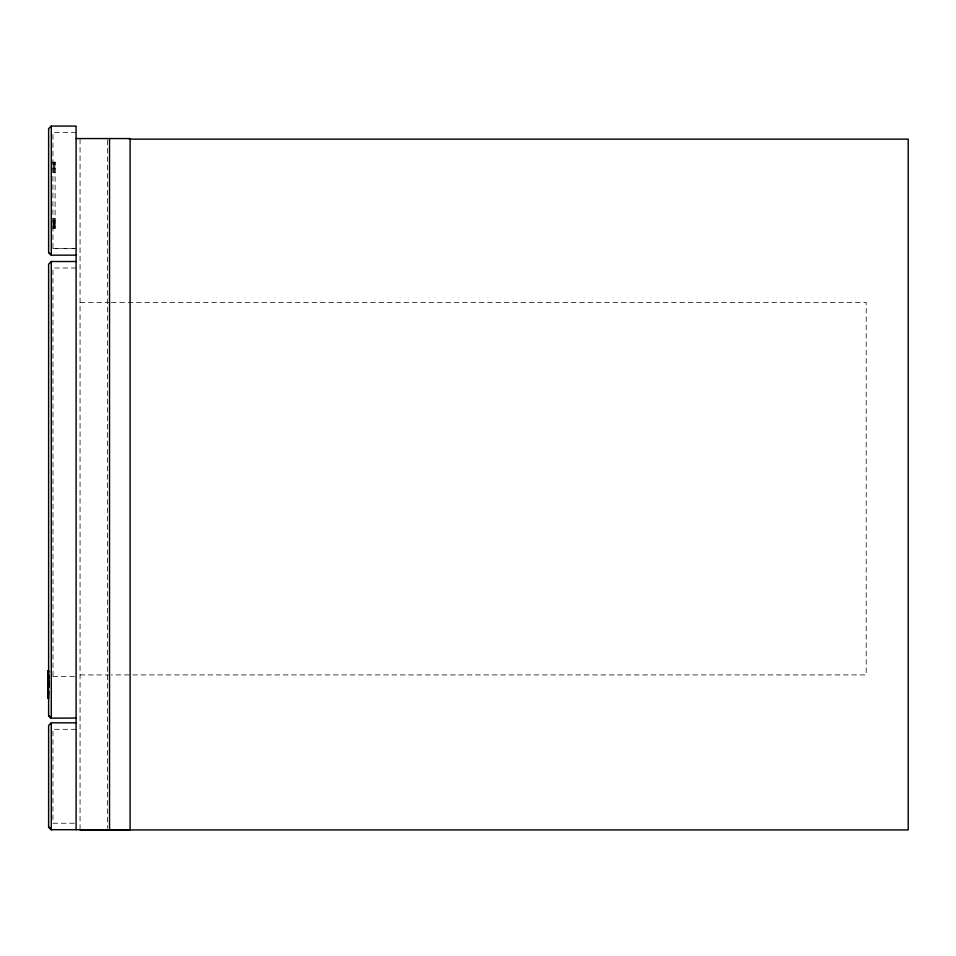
<?xml version="1.0" encoding="UTF-8"?>
<svg xmlns="http://www.w3.org/2000/svg" width="956" height="956" viewBox="0 0 956 956"><rect width="100%" height="100%" fill="white"/><g stroke="black" fill="none" stroke-linecap="round" stroke-linejoin="round"><path stroke-width="0.72" stroke-dasharray="4.78 3.58" d="M76.086 132.561L52.95 132.561L52.95 248.668L76.086 248.668M52.95 162.066L55.113 162.138L55.113 228.496L52.95 228.424M52.95 162.448L55.113 162.448M52.95 162.962L55.113 162.962M52.95 163.572L55.113 163.572M52.95 164.289L55.113 164.289M52.95 165.089L55.113 165.089M52.95 165.974L55.113 165.974M52.95 166.93L55.113 166.93M52.95 167.945L55.113 167.945M52.95 168.232L55.113 168.232M52.95 169.009L55.113 169.009M52.95 170.096L55.113 170.096M52.95 171.208L55.113 171.208M52.95 172.391L55.113 172.391M52.95 218.613L55.113 218.697M52.95 219.772L55.113 219.868M52.95 220.908L55.113 220.908M52.95 221.015L55.113 221.015M52.95 222.019L55.113 222.139M52.95 223.083L55.113 223.083M52.95 223.202L55.113 223.202M52.95 224.098L55.113 224.098M52.95 224.218L55.113 224.218M52.95 225.915L55.113 225.915M52.95 226.022L55.113 226.022M52.95 227.373L55.113 227.468M52.95 227.958L55.113 228.042M52.95 248.572L74.64 248.572M76.086 268.003L52.95 268.003L53.01 678.425M80.065 302.431L109.904 302.431M111.386 302.431L866.184 302.431L866.184 674.924L111.386 674.924M80.065 674.924L109.904 674.924M52.95 676.633L76.086 676.633M76.086 729.308L52.95 729.308L52.95 823.224L76.086 823.224M107.359 140.054L107.359 828.219M80.065 139.134L80.065 829.928M55.113 225.042L52.95 225.042L55.113 225.162M55.113 226.691L52.95 226.691L55.113 226.787"/><path stroke-width="1.43" d="M76.086 829.712L76.086 126.073L51.289 126.073L48.613 128.749L48.613 252.48L51.289 255.156L76.086 255.156M76.086 261.514L51.289 261.514L48.613 264.191L48.613 715.482L51.289 718.159L76.086 718.064M76.086 722.82L51.289 722.82L48.613 725.496L48.613 827.036L51.289 829.712L130.1 829.712L130.1 138.56L76.086 138.56M48.565 675.725L47.8 675.844L48.565 675.725L47.8 675.844L47.8 691.331L48.565 691.331M129.311 139.134L908.2 139.134L908.2 829.928L80.065 829.928M48.565 670.825L47.8 670.825L47.8 698.179L48.565 698.179M47.8 670.969L48.565 670.993M47.8 671.184L48.565 671.076M47.8 671.279L48.565 671.279M47.8 671.471L48.565 671.626M47.8 671.805L48.565 671.805M47.8 672.199L48.565 672.056M47.8 672.618L48.565 672.618M47.8 672.797L48.565 672.797M47.8 673.884L48.565 673.884M47.8 674.135L48.565 674.135M47.8 674.542L48.565 674.577M47.8 675.223L48.565 675.223M47.8 675.271L48.565 675.414M47.8 675.629L48.565 675.593M47.8 675.928L48.565 676M47.8 676.047L48.565 676.155M47.8 676.274L48.565 676.382M47.8 676.525L48.565 676.501M47.8 676.824L48.565 676.693M47.8 676.968L48.565 676.991M47.8 677.111L48.565 677.171M47.8 677.35L48.565 677.362M47.8 677.577L48.565 677.553M47.8 677.816L48.565 677.744M48.565 677.959L47.8 677.959L48.565 678.174M47.8 678.282L48.565 678.402M47.8 678.629L48.565 678.605M47.8 678.784L48.565 678.784M47.8 678.891L48.565 678.856M47.8 679.095L48.565 679.166M47.8 679.346L48.565 679.346M47.8 679.776L48.565 679.776M47.8 680.325L48.565 680.325M47.8 680.588L48.565 680.433M47.8 680.696L48.565 680.696M47.8 680.971L48.565 680.827M47.8 681.162L48.565 681.162M47.8 681.27L48.565 681.329M47.8 681.52L48.565 681.497M47.8 681.724L48.565 681.724M47.8 682.381L48.565 682.273M47.8 682.488L48.565 682.476M47.8 682.644L48.565 682.775M47.8 682.823L48.565 682.99M47.8 683.086L48.565 683.026M47.8 683.229L48.565 683.265M47.8 683.468L48.565 683.504M47.8 683.779L48.565 683.707M47.8 683.982L48.565 683.982M47.8 684.102L48.565 684.114M47.8 684.293L48.565 684.388L47.8 684.472M47.8 684.663L48.565 684.663M48.565 684.95L47.8 684.878L48.314 690.435M47.8 685.093L48.565 685.117M47.8 685.225L48.565 685.285M47.8 685.476L48.565 685.583M47.8 685.775L48.565 685.715M47.8 685.882L48.565 685.978M47.8 686.085L48.565 686.038M47.8 686.277L48.565 686.396M47.8 686.48L48.565 686.516M47.8 686.671L48.565 686.635M47.8 686.85L48.565 686.958M47.8 687.077L48.565 687.137M47.8 687.221L48.565 687.304M48.565 687.448L47.8 687.495M47.8 687.89L48.565 687.89M47.8 690.316L48.565 690.316M47.8 691.547L48.565 691.547M47.8 691.75L48.565 691.726M47.8 692.144L48.565 692.144M47.8 692.479L48.565 692.455M47.8 692.765L48.565 692.61M47.8 693.172L48.565 693.124M47.8 693.208L48.565 693.291M47.8 693.853L48.565 693.853M47.8 694.056L48.565 694.056M47.8 694.57L48.565 694.57M47.8 694.916L48.565 694.916M47.8 695.036L48.565 695.036M47.8 695.287L48.565 695.227M47.8 696.195L48.565 696.195M47.8 696.816L48.565 696.816M47.8 697.51L48.565 697.51M47.8 697.82L48.565 697.82M47.8 698.059L48.565 698.059M48.613 252.48L51.289 255.061L51.289 126.073M48.613 715.482L51.289 718.064L48.613 715.387M48.613 827.036L51.289 829.617L48.613 826.94M109.522 138.56L109.522 829.712M51.289 261.514L51.289 718.159M51.289 722.82L51.289 829.712M48.565 682.022L47.8 682.01L48.565 682.106"/></g></svg>
